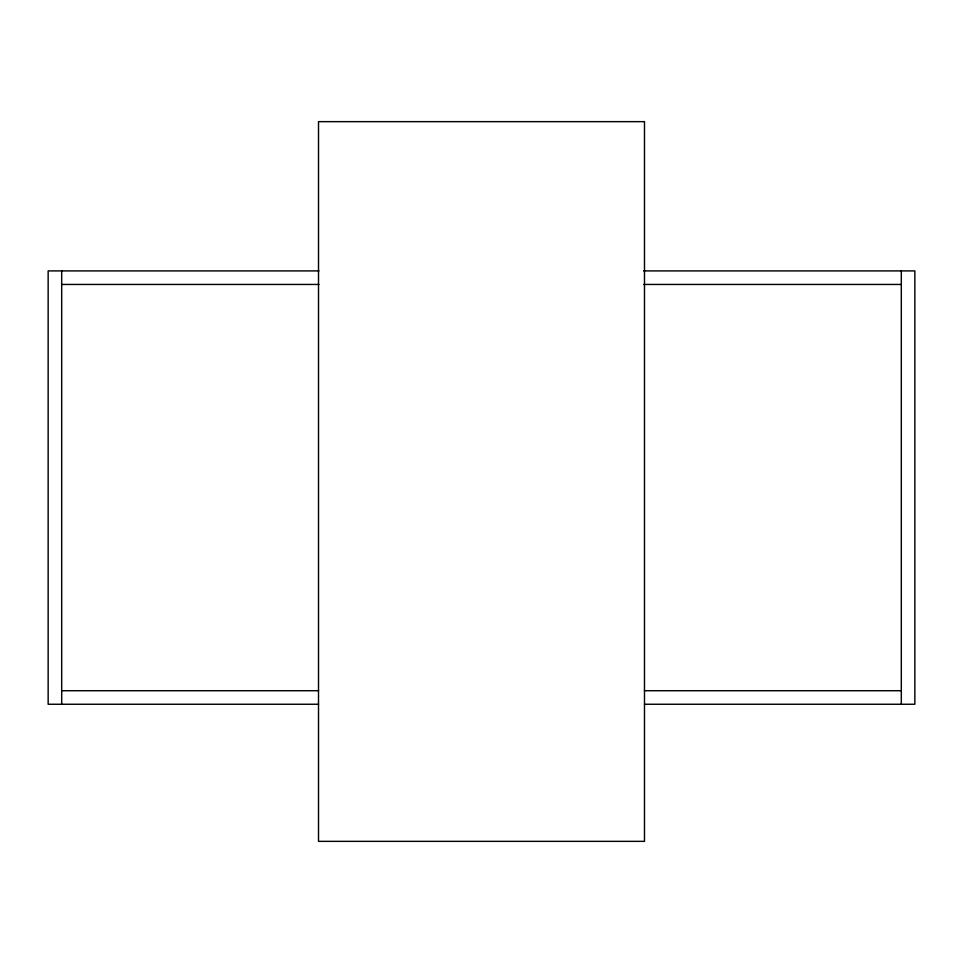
<?xml version="1.0" encoding="UTF-8"?>
<svg xmlns="http://www.w3.org/2000/svg" width="963" height="963" viewBox="0 0 963 963"><rect width="100%" height="100%" fill="white"/><g stroke="black" fill="none" stroke-linecap="round" stroke-linejoin="round"><path stroke-width="1.44" d="M318.994 270.904L48.15 270.904L48.15 704.254L318.536 704.254M643.621 270.904L914.85 270.904L914.85 704.254L644.464 704.254M61.692 284.446L318.994 284.446M643.621 284.446L901.308 284.446M61.692 690.712L318.536 690.712M644.464 690.712L901.308 690.712M901.308 270.904L901.308 704.254M61.692 270.904L61.692 704.254M644.488 121.651L318.512 121.651L318.512 841.349L644.488 841.349L644.488 121.651"/></g></svg>
